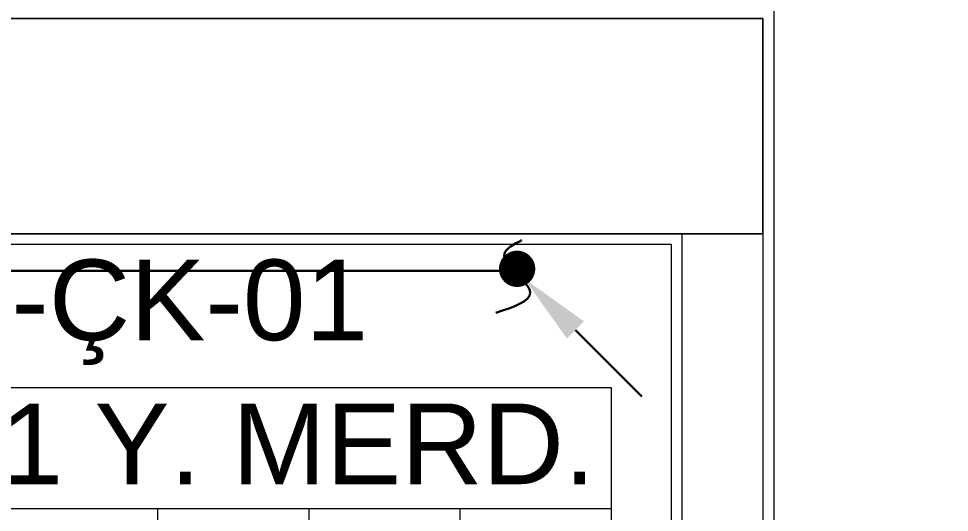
# Model space of a CAD drawing. Extents: x -2012 to 34975, y -1043 to 8321.
# Drawn here: x 31172.4 to 31345.5, y 585.7 to 677.5 of the extents above; entities that cross this region are included whole.
import ezdxf
from ezdxf.enums import TextEntityAlignment as Align

# ---------------------------------------------------------------- set-up
doc = ezdxf.new("R2010")
doc.units = 0
doc.header["$LTSCALE"] = 25
doc.layers.get('0').update_dxf_attribs({"color": 9, "lineweight": 9})
for name, color, linetype, lineweight in [('00', 9, 'Continuous', 9), ('01', 9, 'Continuous', 9), ('14', 9, 'Continuous', 9), ('21_MAHAL', 9, 'Continuous', 9), ('35', 9, 'Continuous', 9), ('E-KABLO', 7, 'Continuous', 30), ('E-YUKARIDAN GELEN HAT', 7, 'Continuous', 30)]:
    doc.layers.add(name, color=color, linetype=linetype, lineweight=lineweight)
doc.styles.add('Arial', font='arial.ttf', dxfattribs={"height": 2.5})
doc.styles.add('MuuM_TEXT-STANDART', font='ARIALN.TTF')

# ---------------------------------------------------------------- blocks, each defined once
blk = doc.blocks.new('0_roomno2')
blk.add_lwpolyline([(19.375, -10.5), (0, -10.5), (0, 0), (19.375, 0)], close=True)
for points in [[(0, -3), (19.375, -3)], [(8.125, -3), (8.125, -10.5)], [(11.875, -3), (11.875, -10.5)], [(15.625, -3), (15.625, -10.5)], [(0, -6.75), (8.125, -6.75)]]:
    blk.add_lwpolyline(points)
at = {"style": 'MuuM_TEXT-STANDART', "width": 0.6}
blk.add_text('H:', height=1.5, dxfattribs=at).set_placement((0.35, -8.608), align=Align.MIDDLE_LEFT)
at = {"style": 'Arial'}
blk.add_attdef('ODANO', (0, 1.17), '', height=2, dxfattribs=at)
blk.add_attdef('MEKANADI', text='', height=2, dxfattribs=at).set_placement((0.35, -3), align=Align.BOTTOM_LEFT)
at = {"style": 'MuuM_TEXT-STANDART', "width": 0.6}
for tag, p in [('YER01', (10, -4.5)), ('TAVAN01', (13.75, -4.5)), ('DUVAR01', (17.5, -4.5)), ('YER02', (10, -6.75)), ('TAVAN02', (13.75, -6.75)), ('DUVAR02', (17.5, -6.75)), ('YER03', (10, -9)), ('TAVAN03', (13.75, -9)), ('DUVAR03', (17.5, -9))]:
    blk.add_attdef(tag, text='', height=1.5, dxfattribs=at).set_placement(p, align=Align.MIDDLE_CENTER)
for tag, p in [('M2', (0.35, -4.875)), ('TEMIZTAVANYUKSEKLIGI', (1.8, -8.608))]:
    blk.add_attdef(tag, text='', height=1.5, dxfattribs=at).set_placement(p, align=Align.MIDDLE_LEFT)
blk = doc.blocks.new('100_YUKARIDAN GELEN HAT')
at = {"layer": 'E-YUKARIDAN GELEN HAT', "color": 3, "linetype": 'Continuous'}
blk.add_line((2.277, 2.174), (4.749, 4.645), dxfattribs=at)
at = {"layer": 'E-YUKARIDAN GELEN HAT', "color": 4, "linetype": 'Continuous', "const_width": 0.675}
blk.add_lwpolyline([(-0.338, 0, 1), (0.338, 0, 1)], format="xyb", close=True, dxfattribs=at)
at = {"layer": 'E-YUKARIDAN GELEN HAT', "color": 3, "linetype": 'Continuous'}
blk.add_solid([(2.595, 1.856), (1.958, 2.493), (0.367, 0.266)], dxfattribs=at)

msp = doc.modelspace()

# ---------------------------------------------------------------- linework, layer by layer
at = {"layer": '00'}
msp.add_lwpolyline([(31310.84, 637.5), (31310.84, 637.5), (31310.84, 637.5), (31310.84, 637.5), (31310.84, 497.5), (31295.84, 497.5), (31295.84, 637.5), (31310.84, 637.5)], close=True, dxfattribs=at)
at = {"layer": '01'}
for points in [[(31310.84, 327.5), (30710.84, 327.5), (30710.84, 677.5), (31310.84, 677.5), (31310.84, 637.5), (30760.84, 637.5), (30760.84, 367.5), (31310.84, 367.5)], [(31310.84, 677.5), (30710.84, 677.5), (30710.84, 327.5), (31310.84, 327.5), (31310.84, 367.5), (30760.84, 367.5), (30760.84, 637.5), (31310.84, 637.5)]]:
    msp.add_lwpolyline(points, close=True, dxfattribs=at)
at = {"layer": '14'}
msp.add_lwpolyline([(31398.13, 759.5), (31398.13, 755.5), (31312.84, 755.5), (31312.84, 495.5), (31293.84, 495.5), (31293.84, 635.5), (31293.84, 635.5), (31293.84, 635.5), (30762.84, 635.5), (30762.84, 369.5), (31293.84, 369.5), (31293.84, 369.5), (31293.84, 369.5), (31293.84, 389.5), (31312.84, 389.5), (31312.84, 349.5), (31508.84, 349.5), (31508.84, 409.5), (31568.9, 409.5), (31568.84, 755.5), (31504.13, 755.5), (31504.13, 759.5)], dxfattribs=at)
at = {"layer": '35'}
msp.add_lwpolyline([(31132.84, 487.5), (31132.84, 487.5), (31132.84, 369.5), (31163.35, 369.5), (31163.35, 369.5), (31293.84, 369.5), (31293.84, 389.5), (31312.84, 389.5), (31312.84, 349.5), (31508.84, 349.5), (31508.84, 409.5), (31568.9, 409.5), (31568.84, 755.5), (31312.84, 755.5), (31312.84, 495.5), (31293.84, 495.5), (31293.84, 635.5), (31165.35, 635.5), (31165.35, 635.5), (31132.84, 635.5), (31132.84, 517.5), (31132.84, 517.5), (31132.84, 487.5)], dxfattribs=at)
at = {"layer": 'E-KABLO', "color": 6}
msp.add_line((31264.51, 630.59), (30769.31, 630.59), dxfattribs=at)
at = {"layer": 'E-KABLO'}
msp.add_spline([(31266.02, 636.31), (31262.76, 633.76), (31267.52, 626.72), (31261.18, 622.81)], degree=3, dxfattribs=at)

# ---------------------------------------------------------------- block references
at = {"layer": '21_MAHAL'}
ref = msp.add_blockref('0_roomno2', (31137.31, 608.92), dxfattribs=dict(at, xscale=7.5, yscale=7.5, zscale=7.5))
ref.add_attrib('ODANO', 'VW-ÇK-01', (31137.31, 617.69), dxfattribs={"layer": '0', "height": 15, "style": 'Arial'})
ref.add_attrib('MEKANADI', 'M01 Y. MERD.', dxfattribs={"layer": '0', "height": 15, "style": 'Arial'}).set_placement((31139.94, 586.42), align=Align.BOTTOM_LEFT)
ref.add_attrib('M2', '##### m2', dxfattribs={"layer": '0', "height": 11.25, "style": 'MuuM_TEXT-STANDART', "width": 0.6}).set_placement((31139.94, 572.35), align=Align.MIDDLE_LEFT)
ref.add_attrib('TEMIZTAVANYUKSEKLIGI', '3.50 m', dxfattribs={"layer": '0', "height": 11.25, "style": 'MuuM_TEXT-STANDART', "width": 0.6}).set_placement((31150.81, 544.36), align=Align.MIDDLE_LEFT)
ref.add_attrib('YER01', 'Y03', dxfattribs={"layer": '0', "height": 11.25, "style": 'MuuM_TEXT-STANDART', "width": 0.6}).set_placement((31212.31, 575.17), align=Align.MIDDLE_CENTER)
ref.add_attrib('TAVAN01', 'T09', dxfattribs={"layer": '0', "height": 11.25, "style": 'MuuM_TEXT-STANDART', "width": 0.6}).set_placement((31240.44, 575.17), align=Align.MIDDLE_CENTER)
ref.add_attrib('DUVAR01', 'D07A', dxfattribs={"layer": '0', "height": 11.25, "style": 'MuuM_TEXT-STANDART', "width": 0.6}).set_placement((31268.56, 575.17), align=Align.MIDDLE_CENTER)
ref.add_attrib('YER02', 'Y04', dxfattribs={"layer": '0', "height": 11.25, "style": 'MuuM_TEXT-STANDART', "width": 0.6}).set_placement((31212.31, 558.29), align=Align.MIDDLE_CENTER)
at = {"layer": 'E-YUKARIDAN GELEN HAT', "xscale": 5, "yscale": 5, "zscale": 5, "rotation": 270}
msp.add_blockref('100_YUKARIDAN GELEN HAT', (31265.12, 630.97), dxfattribs=at)

doc.saveas('drawing.dxf')
